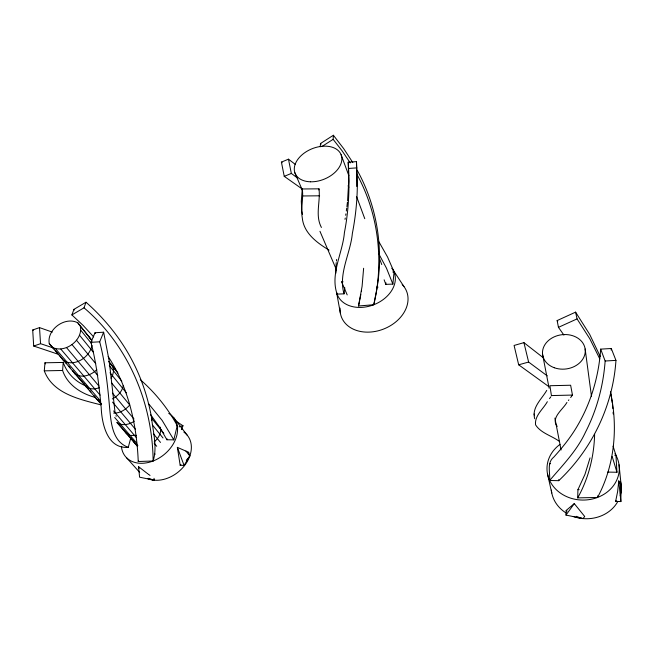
<?xml version="1.0" encoding="UTF-8"?>
<svg xmlns="http://www.w3.org/2000/svg" width="654" height="654" viewBox="0 0 654 654"><rect width="100%" height="100%" fill="white"/><g stroke="black" fill="none" stroke-linecap="round" stroke-linejoin="round"><path stroke-width="0.98" d="M590.047 457.898L584.987 474.305L577.932 489.674L577.695 497.874L597.511 497.457L597.527 495.896M594.625 434.338C594.061 456.443 588.502 478.532 577.695 497.874M621.03 485.677L618.774 480.894L617.629 491.579L615.635 501.34L620.875 501.585L621.079 485.906M363.624 268.263L362.087 286.346L358.531 305.982L373.81 304.731C384.143 260.93 378.511 213.384 356.659 173.874M356.741 186.48L356.479 161.628L348.214 162.184C349.825 185.695 348.966 209.411 344.413 232.587C342.745 252.853 330 273.895 337.112 294.112L344.045 293.842L344.813 287.752M584.701 516.554L582.967 518.589L565.98 515.082L566.192 510.431L574.277 503.621L584.619 516.382M350.258 162.887L342.091 150.821L333.139 139.335L333.385 135.255L320.517 143.512L320.256 146.798M600.674 349.13C598.827 375.551 591.363 401.679 578.087 424.642C571.416 436.39 562.947 446.976 553.913 456.974C546.548 462.754 550.308 472.564 549.662 480.486L558.737 480.674C591.895 449.396 612.937 405.995 615.954 360.387L611.286 348.508L600.674 349.13L605.146 361.008C603.331 385.721 596.816 410.14 585.477 432.196C576.967 450.688 562.604 465.256 549.662 480.486M95.598 397.501C81.374 393.847 67.411 384.969 62.604 370.483L63.225 362.447L44.979 362.79L44.284 370.851C52.868 393.782 79.747 399.381 100.839 404.842M611.286 348.508L611.155 350.045M378.928 241.808L387.569 257.03L394.06 271.925L392.882 284.089L385.811 284.367L384.127 279.806M347.593 200.606L348.729 181.281L348.214 162.184M385.811 284.367L385.974 282.839M347.438 202.135L346.914 206.639M321.416 227.461C314.893 215.289 320.607 201.612 318.997 188.834L302.279 188.973L301.298 201.187L301.764 210.539M302.279 188.973C303.693 198.587 300.529 208.25 302.287 217.896C303.726 233.11 317.01 242.83 329.036 250.114M346.726 208.111L346.326 211.021M337.112 294.112L337.211 293.352M336.189 262.581L335.813 273.323M318.833 189.938L318.997 188.834M345.688 215.28L345.909 213.874M336.418 261.02L336.687 259.417M345.01 219.401L345.238 218.044M373.81 304.731L374.341 301.772M374.407 301.404L374.873 298.821M361.4 291.545L361.58 290.548M358.531 305.982L360.844 294.472M151.646 420.538L152.014 418.699L151.368 415.388M375.028 298.11C384.765 255.289 378.625 209.084 357.378 170.58M123.295 385.459C122.265 391.411 117.597 396.283 112.333 398.948M140.316 379.688C155.178 392.711 167.857 408.276 177.25 425.68L173.809 439.848L166.917 439.766L159.625 427.209L150.567 414.652M166.917 439.766L167.138 438.875M91.993 345.443C89.77 357.198 74.67 367.213 63.544 360.746L59.171 355.097M114.924 411.317L109.275 361.409L103.643 332.216L95.026 332.739L90.947 342.328C96.579 363.673 99.04 385.672 101.206 407.581C101.811 423.751 107.297 449.118 128.258 447.336L130.882 437.624M51.658 346.98C64.255 354.198 83.442 340.358 80.319 326.101L77.834 322.847C65.22 316.037 46.573 329.493 49.263 343.62L101.141 404.286M121.505 447.262L121.75 446.371M108.163 356.504C128.536 387.569 136.8 424.806 138.239 461.52L153.118 460.996C157.557 446.976 152.962 431.599 151.475 417.293C148.033 398.008 141.82 379.197 132.836 361.776C121.243 339.148 105.041 319.029 86.009 302.23L73.951 309.35L71.883 314.934L83.352 325.635L93.694 336.916M138.239 461.52L138.517 460.661M175.027 420.497L182.997 425.77L181.567 429.089M71.883 314.934L84.006 307.813L86.009 302.23M128.258 447.336C111.572 441.36 110.91 420.906 109.447 406.077C107.583 384.478 105.106 362.831 99.694 341.805L103.643 332.216M597.511 497.457C614.482 465.991 618.095 428.354 610.779 393.626M111.041 378.151L112.48 375.788L113.608 371.006L112.889 366.747L110.42 363.526M188.565 452.249L177.365 447.361L180.169 465.264L184.085 465.427L189.832 455.969L188.687 452.331M574.277 503.621L565.98 515.082M546.736 390.397C541.692 399.177 531.547 407.524 534.686 418.732M551.461 395.834L549.908 385.721L570.631 385.239L572.463 395.065L571.727 396.071M550.742 396.872L550.218 397.632M549.524 398.629L549.867 398.131M547.349 401.695C543.253 409.044 534.383 415.748 535.577 424.871C540.923 433.259 551.837 435.711 559.505 441.499M571.367 396.561L570.648 397.526M568.898 399.847L568.391 400.51M566.92 402.431C563.119 409.379 550.341 417.922 557.224 426.375M154.246 441.891C158.358 438.368 161.84 432.727 160.328 427.168M96.8 369.649C91.364 375.134 81.971 378.617 74.989 373.998L72.594 370.663L88.282 388.844M321.809 146.578L333.139 139.335M134.495 421.029C129.459 424.626 122.184 426.302 116.829 422.443L137.577 446.469M563.92 335.077L558.451 327.343L557.143 320.566L575.594 312.138L589.687 334.398L600.249 356.553M558.451 327.343L577.057 318.899L575.594 312.138M301.976 188.843L284.237 176.343L281.416 162.11L288.471 159.175L295.33 164.432M284.237 176.343L291.341 173.433L297.202 177.806M58.042 354.19L33.689 346.04L32.7 329.992L39.518 327.605L52.312 332.109M33.689 346.04L40.548 343.685L53.571 348.01M548.649 386.498L518.679 364.809L514.085 345.451L523.928 342.639L543.646 358.024M518.679 364.809L528.612 362.054L547.251 375.862M179.065 426.858L182.997 425.77M99.318 387.773L94.846 388.958L89.909 388.689L86.017 386.767L83.63 383.448M136.498 435.36L130.146 435.45L126.402 433.528L124.039 430.283M348.427 168.454L356.814 167.89L356.479 161.628M90.947 342.328L99.694 341.805M605.146 361.008L615.954 360.387M392.735 271.982L394.06 271.925M154.295 454.146L155.227 454.105M341.78 281.874L343.056 281.817M551.641 395.572L572.463 395.065M44.284 370.851L62.604 370.483M577.932 489.674L579.15 489.65M302.851 195.963L319.626 195.808M176.392 425.68L177.25 425.68M614.793 455.29L615.954 455.307L616.959 472.262L607.656 472.082M549.417 463.678L550.537 463.694M113.616 413.075C119.919 413.467 125.723 409.576 129.745 405.014L111.532 382.852M154.033 478.303L154.221 480.191L139.58 477.191L138.574 466.686L146.946 473.194M32.7 329.992L33.419 330.237M87.047 386.391C76.077 382.32 67.035 373.548 63.225 362.447M137.88 445.399L135.656 444.246L133.302 441.017M109.3 363.272L110.73 364.164M150.028 475.45L149.513 475.074M148.998 474.706L148.483 474.33M147.968 473.954L147.461 473.57M282.127 162.666L281.416 162.11M73.951 309.35L74.67 309.98M84.006 307.813C128.421 345.476 152.619 403.199 153.118 460.996M148.335 403.444L162.176 420.457L173.809 439.848M126.418 457.604L139.678 472.392M49.263 343.62L53.881 348.983M55.206 350.511L57.846 353.569M63.691 360.346L66.234 363.289M68.776 366.24L70.052 367.712M89.614 390.389L90.947 391.926M98.125 400.248L101.329 403.959M118.93 424.356L136.506 444.728M55.672 348.884L100.512 401.008L96.653 399.087L94.274 395.784M114.687 417.481L136.727 443.101M60.814 349.089L100.111 395.13M113.633 410.965L136.13 437.322M66.471 347.552L98.942 386.032M112.545 402.145L135.468 429.302M320.517 143.512L321.089 144.191M71.915 344.47L97.773 375.51M112.455 393.136L134.021 419.026M154.23 443.281L156.715 446.265M333.385 135.255L343.644 148.581L352.817 162.56M76.493 340.227L95.737 363.632M153.608 434.043L160.508 442.439M79.625 335.347L93.563 352.506M109.995 372.731L126.328 392.833M152.349 424.871L162.993 437.967M80.949 330.442L91.617 343.693M109.292 365.643L121.824 381.208M152.014 418.699L163.86 433.406M77.834 322.847L91.658 340.105M109.193 361.989L116.731 371.398M80.319 326.101L91.585 340.162L91.846 341.887M108.58 361.376L117.933 373.042M185.94 451.056L189.832 455.969A34.711 19.113 -19 0 1 186.292 460.187M173.506 417.416L187.257 435.253M89.099 336.916L91.585 340.162M557.143 320.566L557.69 321.31M577.057 318.899L589.892 338.919L599.751 358.793M403.992 286.624L391.95 268.205A30.566 22.759 -21.8 0 1 376.23 303.701A30.566 22.759 -21.8 0 1 336.982 293.744M378.813 253.866L386.449 268.124L392.882 284.089M348.083 185.736L348.803 187.257M344.045 293.842C338.069 273.756 350.495 253.433 352.359 233.462C356.52 211.904 358.302 189.823 356.814 167.89M45.461 363.91L44.979 362.79M177.365 447.361L184.085 465.427M294.889 172.787L302.5 190.559M319.961 231.303L336.565 270.069M341.592 281.8L347.2 294.897M534.58 415.715L534.122 413.941M341.086 154.679L348.86 175.697M356.643 196.723L364.769 218.698M379.622 258.837L381.74 264.568M612.169 456.5L616.959 472.262M613.068 446.175L615.954 455.307M115.971 415.642L116.167 416.312M139.008 468.387L138.574 466.686M95.026 332.739L95.239 333.573M523.928 342.639L528.612 362.054M115.415 413.549L115.079 412.077M302.508 214.463L301.886 211.348M547.521 474.003L551.772 493.01M288.471 159.175L291.341 173.433M542.558 354.304L549.115 388.198M554.903 418.102L561.075 450.001M336.606 292.518L340.391 313.323M610.583 391.771L612.283 402.929M618.774 480.894L620.875 501.585M585.142 348.966L591.494 396.52M620.679 484.598L621.243 490.018A40.434 25.947 0.9 0 1 620.384 493.713M619.027 464.749L621.055 484.32M612.487 404.785L612.839 408.472M39.518 327.605L40.548 343.685M613.109 412.143L613.215 413.974M558.712 479.611L558.737 480.674M376.614 287.155A21.018 15.949 -21.8 0 1 378.028 287.131M402.185 284.49A35.03 26.593 -21.8 0 1 383.195 329.207A35.03 26.593 -21.8 0 1 340.096 308.099M582.976 518.573A40.965 33.771 38.1 0 1 576.387 516.333M567.141 511.142A40.965 33.771 38.1 0 1 566.184 510.439M620.482 481.385A35.038 30.885 1.5 0 1 620.237 495.658M617.891 501.365A35.038 30.885 1.5 0 1 573.345 516.488M566.348 513.145A35.038 30.885 1.5 0 1 551.355 490.091M616.24 500.686A40.434 25.947 0.9 0 1 615.651 501.34M614.997 453.639A36.15 31.498 -0.3 0 1 602.342 495.233A36.15 31.498 -0.3 0 1 553.881 487.107A36.15 31.498 -0.3 0 1 559.979 444.418M154.23 480.183A34.507 30.738 -11.1 0 1 148.752 478.278M183.872 432.106A30.141 22.702 -39.2 0 1 184.387 465.771A30.141 22.702 -39.2 0 1 147.461 478.524M181.395 429.13A34.825 17.813 -55 0 1 181.845 429.367M180.937 464.732A34.711 19.113 -19 0 1 180.177 465.264M168.765 413.418A30.983 22.915 -38.6 0 1 161.791 456.329A30.983 22.915 -38.6 0 1 121.456 446.837M310.429 181.796A24.819 16.375 -22.2 0 0 341.421 155.644A24.819 16.375 -22.2 0 0 302.393 154.507A24.819 16.375 -22.2 0 0 310.429 181.796M554.306 367.744A21.459 17.249 -7.1 0 0 585.24 349.882A21.459 17.249 -7.1 0 0 552.09 337.938A21.459 17.249 -7.1 0 0 554.306 367.744"/></g></svg>
